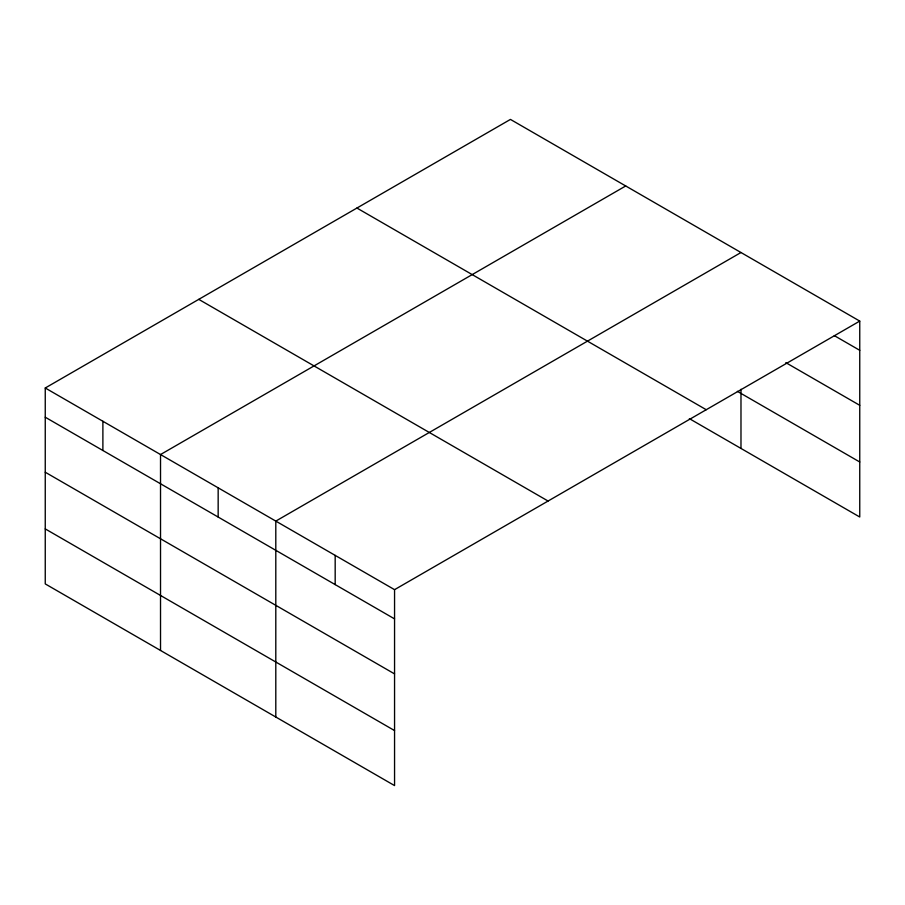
<?xml version="1.0" encoding="UTF-8"?>
<svg xmlns="http://www.w3.org/2000/svg" width="905" height="905" viewBox="0 0 905 905"><rect width="100%" height="100%" fill="white"/><g stroke="black" fill="none" stroke-linecap="round" stroke-linejoin="round"><path stroke-width="1.36" d="M859.75 321.094L510.443 119.415L45.25 387.996L45.25 583.906L394.557 785.585L394.557 589.664L859.75 321.094L859.75 517.004L689.35 418.63M625.717 185.966L160.524 454.548L160.524 650.457M740.98 252.518L275.799 521.099L275.799 717.009M834.297 335.619L859.75 350.314M785.823 362.645L859.75 405.316M737.383 391.345L859.75 461.991M356.932 208.048L706.239 409.716M198.761 299.363L548.068 501.031M45.25 387.996L394.557 589.664M45.25 417.216L394.557 618.884M45.25 472.229L394.557 673.897M45.25 528.905L394.557 730.573M740.98 389.286L740.98 448.439M335.178 555.376L335.178 584.607M218.162 487.818L218.162 517.038M102.887 421.266L102.887 450.486"/></g></svg>
